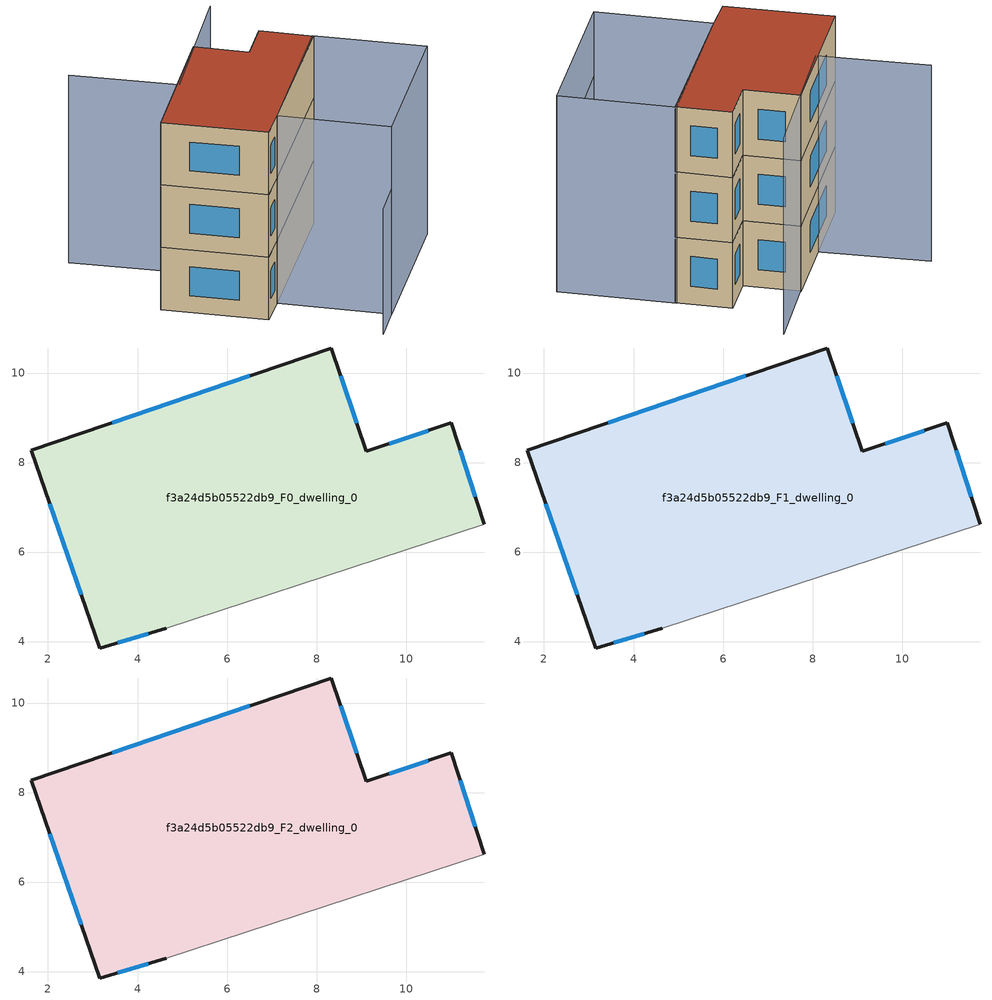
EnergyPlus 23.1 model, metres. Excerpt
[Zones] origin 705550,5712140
f3a24d5b05522db9_F0_dwelling_0
 floor ground (EU_floor_Construction): 11,8.88 11.75,6.62 4.64,4.3 3.16,3.86 1.62,8.27 8.32,10.56 9.1,8.25 z0
 wall outside (EU_wall_Construction): 11.75,6.62 11,8.88 9.1,8.25 8.32,10.56 1.62,8.27 3.16,3.86 4.64,4.3 z0:3
 wall adiabatic (EU_wall_Construction): 4.64,4.3 11.75,6.62 z0:3
 window (EU_Window_Construction): 8.89,8.88 8.54,9.94 / 10.49,8.71 9.62,8.42 / 11.55,7.23 11.21,8.27 / 3.56,3.98 4.24,4.18 / 2.04,7.08 2.74,5.05 / 6.51,9.94 3.43,8.89 z0.81:2.19
f3a24d5b05522db9_F1_dwelling_0
 floor to f3a24d5b05522db9_F0_dwelling_0 (EU_floor_Construction): 11,8.88 11.75,6.62 4.64,4.3 3.16,3.86 1.62,8.27 8.32,10.56 9.1,8.25 z3
 wall outside (EU_wall_Construction): 11.75,6.62 11,8.88 9.1,8.25 8.32,10.56 1.62,8.27 3.16,3.86 4.64,4.3 z3:6
 wall adiabatic (EU_wall_Construction): 4.64,4.3 11.75,6.62 z3:6
 window (EU_Window_Construction): 8.89,8.88 8.54,9.94 / 10.49,8.71 9.62,8.42 / 11.55,7.23 11.21,8.27 / 3.56,3.98 4.24,4.18 / 2.04,7.08 2.74,5.05 / 6.51,9.94 3.43,8.89 z3.81:5.19
f3a24d5b05522db9_F2_dwelling_0
 floor to f3a24d5b05522db9_F1_dwelling_0 (EU_floor_Construction): 11,8.88 11.75,6.62 4.64,4.3 3.16,3.86 1.62,8.27 8.32,10.56 9.1,8.25 z6
 wall outside (EU_wall_Construction): 11.75,6.62 11,8.88 9.1,8.25 8.32,10.56 1.62,8.27 3.16,3.86 4.64,4.3 z6:9
 wall adiabatic (EU_wall_Construction): 4.64,4.3 11.75,6.62 z6:9
 window (EU_Window_Construction): 8.89,8.88 8.54,9.94 / 10.49,8.71 9.62,8.42 / 11.55,7.23 11.21,8.27 / 3.56,3.98 4.24,4.18 / 2.04,7.08 2.74,5.05 / 6.51,9.94 3.43,8.89 z6.81:8.19
 roof outside (EU_roof_Construction): 11.75,6.62 11,8.88 9.1,8.25 8.32,10.56 1.62,8.27 3.16,3.86 4.64,4.3 z9
shading: 4.47,-1.04 11.54,1.45 z0:6; 11.92,11.82 5.02,9.33 / 5.02,9.33 3.39,13.83 / 6.23,-0.43 4.64,4.3 / 4.64,4.3 11.76,6.69 / 11.76,6.69 13.35,1.96 / 13.35,1.96 6.23,-0.43 z0:9
[Building]
EU S2 Campaign: North Axis=0; Terrain=City; Solar Distribution=FullExterior
[Site:Location]
London: Latitude=51.5; Longitude=-0.5; Time Zone=0; Elevation=25
[SizingPeriod:WeatherFileDays]
AnnualSizingPeriod: Begin Month=1; Begin Day of Month=1; End Month=12; End Day of Month=31; Day of Week for Start Day=Monday; Use Weather File Daylight Saving Period=No; Use Weather File Rain and Snow Indicators=No
[MATERIAL]
EU_InternalMass_Material: Roughness=MediumRough; Thickness=0.1; Conductivity=1; Density=1800; Specific Heat=900; Thermal Absorptance=0.9; Solar Absorptance=0.7; Visible Absorptance=0.7
[MATERIAL:NOMASS] Roughness=MediumRough; Thermal Absorptance=0.9; Solar Absorptance=0.7; Visible Absorptance=0.7
Name | Thermal Resistance
EU_wall_NoMass | 0.727863
EU_roof_NoMass | 0.773354
EU_floor_NoMass | 1.79329
[WINDOWMATERIAL:SIMPLEGLAZINGSYSTEM]
EU_Window_SimpleGlazing: UFactor=2.58614; Solar Heat Gain Coefficient=0.76; Visible Transmittance=0.76
[CONSTRUCTION]
EU_wall_Construction: EU_wall_NoMass
EU_roof_Construction: EU_roof_NoMass
EU_floor_Construction: EU_floor_NoMass
EU_Window_Construction: EU_Window_SimpleGlazing
EU_InternalMass_Construction: EU_InternalMass_Material
[ZONE] Type=1; Multiplier=1; Ceiling Height=autocalculate; Floor Area=autocalculate; Part of Total Floor Area=Yes
Name | Volume
f3a24d5b05522db9_F0_dwelling_0 | 114.988
f3a24d5b05522db9_F1_dwelling_0; f3a24d5b05522db9_F2_dwelling_0 | 114.987
[INTERNALMASS] Construction=EU_InternalMass_Construction; Surface Area=38.3285
Name | Zone or ZoneList
f3a24d5b05522db9_F0_dwelling_0_EU_InternalMass | f3a24d5b05522db9_F0_dwelling_0
f3a24d5b05522db9_F1_dwelling_0_EU_InternalMass | f3a24d5b05522db9_F1_dwelling_0
f3a24d5b05522db9_F2_dwelling_0_EU_InternalMass | f3a24d5b05522db9_F2_dwelling_0
[OTHEREQUIPMENT] Fuel Type=Electricity; Design Level Calculation Method=Watts/Area; Power per Zone Floor Area=1; Fraction Latent=0; Fraction Radiant=0; Fraction Lost=0; Carbon Dioxide Generation Rate=0; EndUse Subcategory=EU_Step8_InternalGains
Name | Zone or ZoneList or Space or SpaceList | Schedule
EU_Step8_InternalGain_f3a24d5b05522db9_F0_dwelling_0_f000 | f3a24d5b05522db9_F0_dwelling_0 | EU_Step8_GainSchedule_f3a24d5b05522db9_F0_dwelling_0_f000
EU_Step8_InternalGain_f3a24d5b05522db9_F1_dwelling_0_f000 | f3a24d5b05522db9_F1_dwelling_0 | EU_Step8_GainSchedule_f3a24d5b05522db9_F1_dwelling_0_f000
EU_Step8_InternalGain_f3a24d5b05522db9_F2_dwelling_0_f000 | f3a24d5b05522db9_F2_dwelling_0 | EU_Step8_GainSchedule_f3a24d5b05522db9_F2_dwelling_0_f000
[ZONEVENTILATION:DESIGNFLOWRATE] Schedule=EU_AlwaysOn; Design Flow Rate Calculation Method=AirChanges/Hour; Air Changes per Hour=0.484901; Ventilation Type=Natural; Fan Pressure Rise=0; Fan Total Efficiency=1; Constant Term Coefficient=1; Temperature Term Coefficient=0; Velocity Term Coefficient=0; Velocity Squared Term Coefficient=0; Minimum Indoor Temperature=-100; Maximum Indoor Temperature=100; Delta Temperature=-100; Minimum Outdoor Temperature=-100; Maximum Outdoor Temperature=100; Maximum Wind Speed=40
Name | Zone or ZoneList or Space or SpaceList
EU_ConstantAir_f3a24d5b05522db9_F0_dwelling_0 | f3a24d5b05522db9_F0_dwelling_0
EU_ConstantAir_f3a24d5b05522db9_F1_dwelling_0 | f3a24d5b05522db9_F1_dwelling_0
EU_ConstantAir_f3a24d5b05522db9_F2_dwelling_0 | f3a24d5b05522db9_F2_dwelling_0
[HVACTEMPLATE:THERMOSTAT] Constant Heating Setpoint=20; Constant Cooling Setpoint=50
EU_HeatOnly_f3a24d5b05522db9_F0_dwelling_0; EU_HeatOnly_f3a24d5b05522db9_F1_dwelling_0; EU_HeatOnly_f3a24d5b05522db9_F2_dwelling_0
[HVACTEMPLATE:ZONE:IDEALLOADSAIRSYSTEM] System Availability Schedule=EU_AlwaysOn; Maximum Heating Supply Air Temperature=50; Minimum Cooling Supply Air Temperature=13; Maximum Heating Supply Air Humidity Ratio=0.0156; Minimum Cooling Supply Air Humidity Ratio=0.0077; Heating Limit=NoLimit; Cooling Limit=NoLimit; Heating Availability Schedule=EU_AlwaysOn; Cooling Availability Schedule=EU_CoolingOff; Dehumidification Control Type=ConstantSensibleHeatRatio; Cooling Sensible Heat Ratio=0.7; Dehumidification Setpoint=60; Humidification Control Type=None; Humidification Setpoint=30; Outdoor Air Method=None; Outdoor Air Flow Rate per Person=0.00944; Outdoor Air Flow Rate per Zone Floor Area=0; Outdoor Air Flow Rate per Zone=0; Demand Controlled Ventilation Type=None; Outdoor Air Economizer Type=NoEconomizer; Heat Recovery Type=None; Sensible Heat Recovery Effectiveness=0.7; Latent Heat Recovery Effectiveness=0.65
Name | Template Thermostat
f3a24d5b05522db9_F0_dwelling_0 | EU_HeatOnly_f3a24d5b05522db9_F0_dwelling_0
f3a24d5b05522db9_F1_dwelling_0 | EU_HeatOnly_f3a24d5b05522db9_F1_dwelling_0
f3a24d5b05522db9_F2_dwelling_0 | EU_HeatOnly_f3a24d5b05522db9_F2_dwelling_0
[SIZING:ZONE] Zone Cooling Design Supply Air Temperature Input Method=SupplyAirTemperature; Zone Cooling Design Supply Air Temperature=13; Zone Heating Design Supply Air Temperature Input Method=SupplyAirTemperature; Zone Heating Design Supply Air Temperature=50; Zone Cooling Design Supply Air Humidity Ratio=0.008; Zone Heating Design Supply Air Humidity Ratio=0.008; Cooling Design Air Flow Method=DesignDay; Cooling Design Air Flow Rate=0; Cooling Minimum Air Flow per Zone Floor Area=0.000762; Cooling Minimum Air Flow=0; Cooling Minimum Air Flow Fraction=0.2; Heating Design Air Flow Method=DesignDay; Heating Design Air Flow Rate=0; Heating Maximum Air Flow per Zone Floor Area=0.002032; Heating Maximum Air Flow=0.141576; Heating Maximum Air Flow Fraction=0.3; Account for Dedicated Outdoor Air System=No; Dedicated Outdoor Air System Control Strategy=NeutralSupplyAir; Dedicated Outdoor Air Low Setpoint Temperature for Design=autosize; Dedicated Outdoor Air High Setpoint Temperature for Design=autosize; Zone Load Sizing Method=Sensible Load Only No Latent Load; Zone Latent Cooling Design Supply Air Humidity Ratio Input Method=HumidityRatioDifference; Zone Cooling Design Supply Air Humidity Ratio Difference=0.005; Zone Latent Heating Design Supply Air Humidity Ratio Input Method=HumidityRatioDifference; Zone Humidification Design Supply Air Humidity Ratio Difference=0.005
f3a24d5b05522db9_F0_dwelling_0; f3a24d5b05522db9_F1_dwelling_0; f3a24d5b05522db9_F2_dwelling_0
[SCHEDULE:CONSTANT]
Name | Hourly Value
EU_AlwaysOn | 1
EU_CoolingOff | 0
[SCHEDULE:FILE] Column Number=1; Rows to Skip at Top=0; Number of Hours of Data=8760; Column Separator=Comma; Interpolate to Timestep=No; Minutes per Item=60; Adjust Schedule for Daylight Savings=Yes
Name | File
EU_Step8_GainSchedule_f3a24d5b05522db9_F0_dwelling_0_f000 | ../../schedules/f3a24d5b05522db9/f3a24d5b05522db9_F0_dwelling_0_f000_gain.csv
EU_Step8_GainSchedule_f3a24d5b05522db9_F1_dwelling_0_f000 | ../../schedules/f3a24d5b05522db9/f3a24d5b05522db9_F1_dwelling_0_f000_gain.csv
EU_Step8_GainSchedule_f3a24d5b05522db9_F2_dwelling_0_f000 | ../../schedules/f3a24d5b05522db9/f3a24d5b05522db9_F2_dwelling_0_f000_gain.csv
